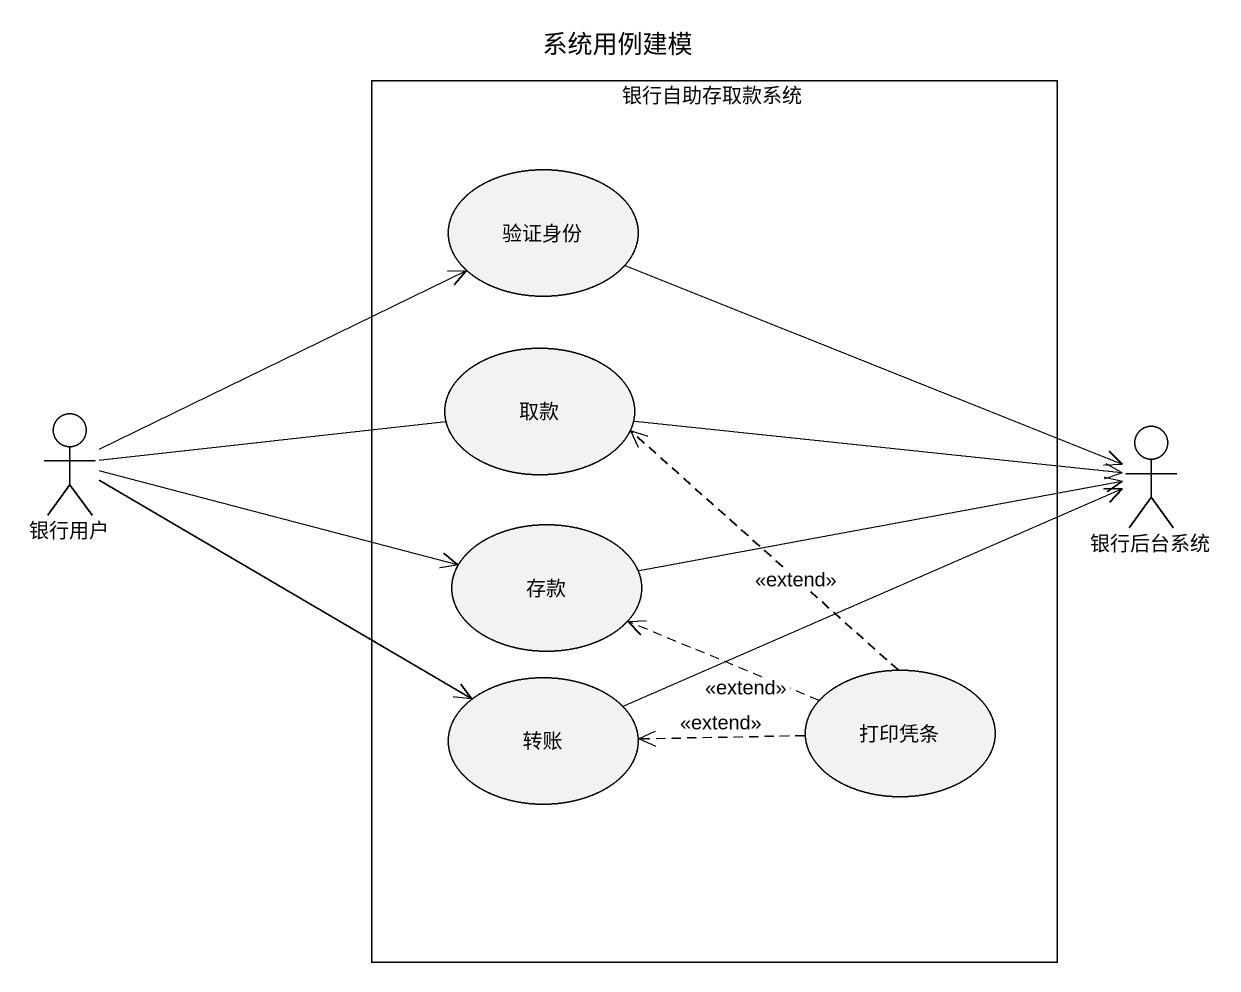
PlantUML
@startuml
title 系统用例建模
rectangle 银行自助存取款系统 {
  usecase 验证身份
  usecase 取款
  usecase 存款
  usecase 转账
  usecase 打印凭条
}
actor 银行用户
actor 银行后台系统
验证身份 -right-> 银行后台系统
取款 -right-> 银行后台系统
银行用户 -right-> 验证身份
银行用户 -right- 取款
银行用户 -right-> 存款
银行用户 -right-> 转账
存款 -right-> 银行后台系统
转账 -right-> 银行后台系统
打印凭条 .up.> 取款 : <<extend>>
打印凭条 .left.> 存款 : <<extend>>
打印凭条 .left.> 转账 : <<extend>>
@enduml
